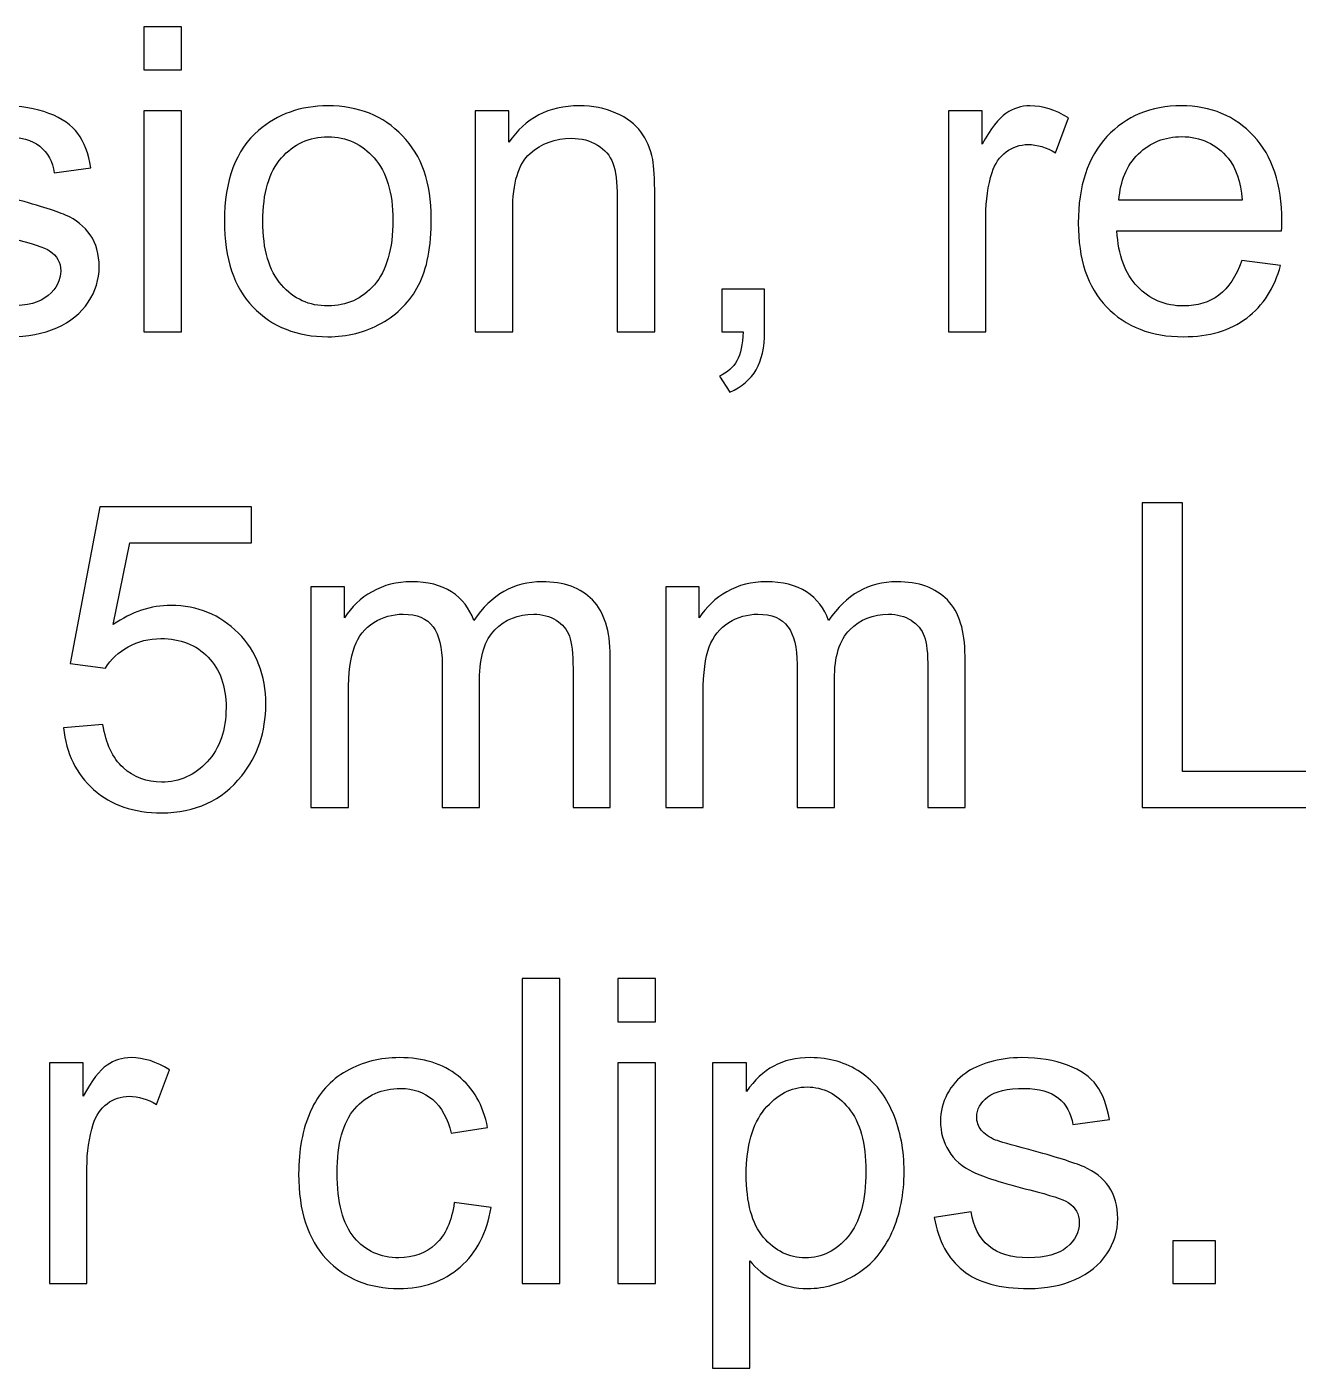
# Model space of a CAD drawing. Header units: centimetres. Extents: x -24.8 to 34.2, y -10 to 25.5.
# Drawn here: x -20.093 to -17.566, y 0.309 to 2.975 of the extents above; entities that cross this region are included whole.
import ezdxf

# ---------------------------------------------------------------- set-up
doc = ezdxf.new("R2010")
doc.units = ezdxf.units.CM
doc.header["$MEASUREMENT"] = 0
doc.layers.add('Layer 1', color=7, linetype='Continuous')

msp = doc.modelspace()

# ---------------------------------------------------------------- linework, layer by layer
at = {"layer": 'Layer 1', "color": 250}
for points, knots in [([(-19.86054, 2.88938), (-19.86054, 2.88938), (-19.86054, 2.97504), (-19.86054, 2.97504), (-19.86054, 2.97504), (-19.86054, 2.97504), (-19.78603, 2.97504), (-19.78603, 2.97504), (-19.78603, 2.97504), (-19.78603, 2.97504), (-19.78603, 2.88938), (-19.78603, 2.88938), (-19.78603, 2.88938), (-19.78603, 2.88938), (-19.86054, 2.88938), (-19.86054, 2.88938)], [0, 0, 0, 0, 0.25, 0.25, 0.25, 0.25, 0.5, 0.5, 0.5, 0.5, 0.75, 0.75, 0.75, 0.75, 1, 1, 1, 1]), ([(-20.31392, 2.50006), (-20.31392, 2.50006), (-20.24041, 2.51163), (-20.24041, 2.51163), (-20.24041, 2.51163), (-20.23631, 2.48214), (-20.22474, 2.45956), (-20.20583, 2.44376), (-20.20583, 2.44376), (-20.18707, 2.4281), (-20.16068, 2.42019), (-20.12667, 2.42019), (-20.12667, 2.42019), (-20.09252, 2.42019), (-20.06712, 2.42725), (-20.05061, 2.44108), (-20.05061, 2.44108), (-20.0341, 2.45505), (-20.02578, 2.47142), (-20.02578, 2.49004), (-20.02578, 2.49004), (-20.02578, 2.50698), (-20.03312, 2.5201), (-20.04779, 2.52984), (-20.04779, 2.52984), (-20.05795, 2.53647), (-20.08335, 2.54479), (-20.12385, 2.55495), (-20.12385, 2.55495), (-20.17832, 2.56878), (-20.21628, 2.58064), (-20.2373, 2.59079), (-20.2373, 2.59079), (-20.25833, 2.60081), (-20.27441, 2.61478), (-20.28528, 2.63256), (-20.28528, 2.63256), (-20.29614, 2.65034), (-20.30165, 2.66996), (-20.30165, 2.69141), (-20.30165, 2.69141), (-20.30165, 2.71102), (-20.29713, 2.72908), (-20.2881, 2.74573), (-20.2881, 2.74573), (-20.27921, 2.76253), (-20.26694, 2.77635), (-20.25155, 2.78736), (-20.25155, 2.78736), (-20.23998, 2.79583), (-20.22418, 2.80317), (-20.20428, 2.80909), (-20.20428, 2.80909), (-20.18424, 2.81502), (-20.1628, 2.81798), (-20.13994, 2.81798), (-20.13994, 2.81798), (-20.10551, 2.81798), (-20.07531, 2.8129), (-20.0492, 2.80302), (-20.0492, 2.80302), (-20.0231, 2.79315), (-20.00391, 2.77974), (-19.99149, 2.76281), (-19.99149, 2.76281), (-19.97907, 2.74573), (-19.9706, 2.72316), (-19.96595, 2.69479), (-19.96595, 2.69479), (-19.96595, 2.69479), (-20.03862, 2.68477), (-20.03862, 2.68477), (-20.03862, 2.68477), (-20.04201, 2.70735), (-20.0516, 2.72499), (-20.06741, 2.73769), (-20.06741, 2.73769), (-20.08321, 2.75039), (-20.10565, 2.75674), (-20.13457, 2.75674), (-20.13457, 2.75674), (-20.16872, 2.75674), (-20.19313, 2.7511), (-20.20767, 2.73981), (-20.20767, 2.73981), (-20.22234, 2.72852), (-20.22968, 2.71525), (-20.22968, 2.70016), (-20.22968, 2.70016), (-20.22968, 2.69042), (-20.22658, 2.68181), (-20.22051, 2.67405), (-20.22051, 2.67405), (-20.21444, 2.66601), (-20.20499, 2.65952), (-20.19201, 2.65415), (-20.19201, 2.65415), (-20.18453, 2.65147), (-20.16265, 2.64512), (-20.12625, 2.63524), (-20.12625, 2.63524), (-20.07361, 2.62113), (-20.03693, 2.6097), (-20.01618, 2.60067), (-20.01618, 2.60067), (-19.9953, 2.59178), (-19.97893, 2.57866), (-19.96708, 2.56159), (-19.96708, 2.56159), (-19.95522, 2.54451), (-19.9493, 2.52334), (-19.9493, 2.49794), (-19.9493, 2.49794), (-19.9493, 2.47311), (-19.95663, 2.44983), (-19.97103, 2.42781), (-19.97103, 2.42781), (-19.98556, 2.40594), (-20.00645, 2.38901), (-20.03368, 2.37701), (-20.03368, 2.37701), (-20.06091, 2.36502), (-20.09182, 2.35909), (-20.12625, 2.35909), (-20.12625, 2.35909), (-20.1834, 2.35909), (-20.22686, 2.37095), (-20.25678, 2.39465), (-20.25678, 2.39465), (-20.28669, 2.41836), (-20.30574, 2.45349), (-20.31392, 2.50006)], [0, 0, 0, 0, 0.030303, 0.030303, 0.030303, 0.030303, 0.0606061, 0.0606061, 0.0606061, 0.0606061, 0.0909091, 0.0909091, 0.0909091, 0.0909091, 0.1212121, 0.1212121, 0.1212121, 0.1212121, 0.1515152, 0.1515152, 0.1515152, 0.1515152, 0.1818182, 0.1818182, 0.1818182, 0.1818182, 0.2121212, 0.2121212, 0.2121212, 0.2121212, 0.2424242, 0.2424242, 0.2424242, 0.2424242, 0.2727273, 0.2727273, 0.2727273, 0.2727273, 0.3030303, 0.3030303, 0.3030303, 0.3030303, 0.3333333, 0.3333333, 0.3333333, 0.3333333, 0.3636364, 0.3636364, 0.3636364, 0.3636364, 0.3939394, 0.3939394, 0.3939394, 0.3939394, 0.4242424, 0.4242424, 0.4242424, 0.4242424, 0.4545455, 0.4545455, 0.4545455, 0.4545455, 0.4848485, 0.4848485, 0.4848485, 0.4848485, 0.5151515, 0.5151515, 0.5151515, 0.5151515, 0.5454545, 0.5454545, 0.5454545, 0.5454545, 0.5757576, 0.5757576, 0.5757576, 0.5757576, 0.6060606, 0.6060606, 0.6060606, 0.6060606, 0.6363636, 0.6363636, 0.6363636, 0.6363636, 0.6666667, 0.6666667, 0.6666667, 0.6666667, 0.6969697, 0.6969697, 0.6969697, 0.6969697, 0.7272727, 0.7272727, 0.7272727, 0.7272727, 0.7575758, 0.7575758, 0.7575758, 0.7575758, 0.7878788, 0.7878788, 0.7878788, 0.7878788, 0.8181818, 0.8181818, 0.8181818, 0.8181818, 0.8484848, 0.8484848, 0.8484848, 0.8484848, 0.8787879, 0.8787879, 0.8787879, 0.8787879, 0.9090909, 0.9090909, 0.9090909, 0.9090909, 0.9393939, 0.9393939, 0.9393939, 0.9393939, 0.969697, 0.969697, 0.969697, 0.969697, 1, 1, 1, 1]), ([(-19.86054, 2.36897), (-19.86054, 2.36897), (-19.86054, 2.80796), (-19.86054, 2.80796), (-19.86054, 2.80796), (-19.86054, 2.80796), (-19.78603, 2.80796), (-19.78603, 2.80796), (-19.78603, 2.80796), (-19.78603, 2.80796), (-19.78603, 2.36897), (-19.78603, 2.36897), (-19.78603, 2.36897), (-19.78603, 2.36897), (-19.86054, 2.36897), (-19.86054, 2.36897)], [0, 0, 0, 0, 0.25, 0.25, 0.25, 0.25, 0.5, 0.5, 0.5, 0.5, 0.75, 0.75, 0.75, 0.75, 1, 1, 1, 1]), ([(-19.70052, 2.58854), (-19.70052, 2.66982), (-19.67794, 2.73007), (-19.63265, 2.76916), (-19.63265, 2.76916), (-19.59497, 2.80161), (-19.54897, 2.81798), (-19.49464, 2.81798), (-19.49464, 2.81798), (-19.43424, 2.81798), (-19.38486, 2.79823), (-19.34662, 2.75857), (-19.34662, 2.75857), (-19.30823, 2.71906), (-19.28918, 2.66445), (-19.28918, 2.59475), (-19.28918, 2.59475), (-19.28918, 2.53816), (-19.29765, 2.49371), (-19.31458, 2.4614), (-19.31458, 2.4614), (-19.33152, 2.42894), (-19.35621, 2.40382), (-19.38852, 2.3859), (-19.38852, 2.3859), (-19.42098, 2.36798), (-19.45626, 2.35909), (-19.49464, 2.35909), (-19.49464, 2.35909), (-19.55602, 2.35909), (-19.60569, 2.37871), (-19.64365, 2.41822), (-19.64365, 2.41822), (-19.68161, 2.45759), (-19.70052, 2.51431), (-19.70052, 2.58854)], [0, 0, 0, 0, 0.1111111, 0.1111111, 0.1111111, 0.1111111, 0.2222222, 0.2222222, 0.2222222, 0.2222222, 0.3333333, 0.3333333, 0.3333333, 0.3333333, 0.4444444, 0.4444444, 0.4444444, 0.4444444, 0.5555556, 0.5555556, 0.5555556, 0.5555556, 0.6666667, 0.6666667, 0.6666667, 0.6666667, 0.7777778, 0.7777778, 0.7777778, 0.7777778, 0.8888889, 0.8888889, 0.8888889, 0.8888889, 1, 1, 1, 1]), ([(-19.20184, 2.36897), (-19.20184, 2.36897), (-19.20184, 2.80796), (-19.20184, 2.80796), (-19.20184, 2.80796), (-19.20184, 2.80796), (-19.13495, 2.80796), (-19.13495, 2.80796), (-19.13495, 2.80796), (-19.13495, 2.80796), (-19.13495, 2.74559), (-19.13495, 2.74559), (-19.13495, 2.74559), (-19.10264, 2.79385), (-19.05607, 2.81798), (-18.99526, 2.81798), (-18.99526, 2.81798), (-18.96873, 2.81798), (-18.94446, 2.81318), (-18.9223, 2.80373), (-18.9223, 2.80373), (-18.90001, 2.79413), (-18.8835, 2.78172), (-18.87249, 2.76619), (-18.87249, 2.76619), (-18.86134, 2.75081), (-18.85372, 2.73247), (-18.84921, 2.7113), (-18.84921, 2.7113), (-18.84653, 2.69747), (-18.84511, 2.67334), (-18.84511, 2.63891), (-18.84511, 2.63891), (-18.84511, 2.63891), (-18.84511, 2.36897), (-18.84511, 2.36897), (-18.84511, 2.36897), (-18.84511, 2.36897), (-18.91962, 2.36897), (-18.91962, 2.36897), (-18.91962, 2.36897), (-18.91962, 2.36897), (-18.91962, 2.63609), (-18.91962, 2.63609), (-18.91962, 2.63609), (-18.91962, 2.66629), (-18.92244, 2.68901), (-18.92823, 2.70411), (-18.92823, 2.70411), (-18.93401, 2.71906), (-18.94431, 2.73106), (-18.95899, 2.73995), (-18.95899, 2.73995), (-18.97381, 2.74898), (-18.99102, 2.75349), (-19.01092, 2.75349), (-19.01092, 2.75349), (-19.04267, 2.75349), (-19.0699, 2.74333), (-19.09304, 2.7233), (-19.09304, 2.7233), (-19.11605, 2.70312), (-19.12748, 2.66502), (-19.12748, 2.60872), (-19.12748, 2.60872), (-19.12748, 2.60872), (-19.12748, 2.36897), (-19.12748, 2.36897), (-19.12748, 2.36897), (-19.12748, 2.36897), (-19.20184, 2.36897), (-19.20184, 2.36897)], [0, 0, 0, 0, 0.0555556, 0.0555556, 0.0555556, 0.0555556, 0.1111111, 0.1111111, 0.1111111, 0.1111111, 0.1666667, 0.1666667, 0.1666667, 0.1666667, 0.2222222, 0.2222222, 0.2222222, 0.2222222, 0.2777778, 0.2777778, 0.2777778, 0.2777778, 0.3333333, 0.3333333, 0.3333333, 0.3333333, 0.3888889, 0.3888889, 0.3888889, 0.3888889, 0.4444444, 0.4444444, 0.4444444, 0.4444444, 0.5, 0.5, 0.5, 0.5, 0.5555556, 0.5555556, 0.5555556, 0.5555556, 0.6111111, 0.6111111, 0.6111111, 0.6111111, 0.6666667, 0.6666667, 0.6666667, 0.6666667, 0.7222222, 0.7222222, 0.7222222, 0.7222222, 0.7777778, 0.7777778, 0.7777778, 0.7777778, 0.8333333, 0.8333333, 0.8333333, 0.8333333, 0.8888889, 0.8888889, 0.8888889, 0.8888889, 0.9444444, 0.9444444, 0.9444444, 0.9444444, 1, 1, 1, 1]), ([(-18.26135, 2.36897), (-18.26135, 2.36897), (-18.26135, 2.80796), (-18.26135, 2.80796), (-18.26135, 2.80796), (-18.26135, 2.80796), (-18.19446, 2.80796), (-18.19446, 2.80796), (-18.19446, 2.80796), (-18.19446, 2.80796), (-18.19446, 2.7415), (-18.19446, 2.7415), (-18.19446, 2.7415), (-18.17739, 2.77254), (-18.16158, 2.79315), (-18.14705, 2.80302), (-18.14705, 2.80302), (-18.13265, 2.8129), (-18.11671, 2.81798), (-18.09935, 2.81798), (-18.09935, 2.81798), (-18.07424, 2.81798), (-18.04884, 2.80994), (-18.02287, 2.79399), (-18.02287, 2.79399), (-18.02287, 2.79399), (-18.04855, 2.72485), (-18.04855, 2.72485), (-18.04855, 2.72485), (-18.06662, 2.73571), (-18.08482, 2.74108), (-18.10302, 2.74108), (-18.10302, 2.74108), (-18.11939, 2.74108), (-18.13392, 2.73614), (-18.14691, 2.7264), (-18.14691, 2.7264), (-18.15989, 2.71652), (-18.16906, 2.70298), (-18.17456, 2.68562), (-18.17456, 2.68562), (-18.18289, 2.65923), (-18.18698, 2.63031), (-18.18698, 2.59884), (-18.18698, 2.59884), (-18.18698, 2.59884), (-18.18698, 2.36897), (-18.18698, 2.36897), (-18.18698, 2.36897), (-18.18698, 2.36897), (-18.26135, 2.36897), (-18.26135, 2.36897)], [0, 0, 0, 0, 0.0769231, 0.0769231, 0.0769231, 0.0769231, 0.1538462, 0.1538462, 0.1538462, 0.1538462, 0.2307692, 0.2307692, 0.2307692, 0.2307692, 0.3076923, 0.3076923, 0.3076923, 0.3076923, 0.3846154, 0.3846154, 0.3846154, 0.3846154, 0.4615385, 0.4615385, 0.4615385, 0.4615385, 0.5384615, 0.5384615, 0.5384615, 0.5384615, 0.6153846, 0.6153846, 0.6153846, 0.6153846, 0.6923077, 0.6923077, 0.6923077, 0.6923077, 0.7692308, 0.7692308, 0.7692308, 0.7692308, 0.8461538, 0.8461538, 0.8461538, 0.8461538, 0.9230769, 0.9230769, 0.9230769, 0.9230769, 1, 1, 1, 1]), ([(-17.67814, 2.51036), (-17.67814, 2.51036), (-17.60123, 2.50091), (-17.60123, 2.50091), (-17.60123, 2.50091), (-17.61337, 2.45589), (-17.6358, 2.42104), (-17.66854, 2.3962), (-17.66854, 2.3962), (-17.70142, 2.37151), (-17.74333, 2.35909), (-17.79427, 2.35909), (-17.79427, 2.35909), (-17.85848, 2.35909), (-17.90942, 2.37885), (-17.94695, 2.41836), (-17.94695, 2.41836), (-17.98463, 2.45787), (-18.0034, 2.51333), (-18.0034, 2.58473), (-18.0034, 2.58473), (-18.0034, 2.65867), (-17.98435, 2.71596), (-17.94639, 2.75674), (-17.94639, 2.75674), (-17.90829, 2.79752), (-17.85904, 2.81798), (-17.79836, 2.81798), (-17.79836, 2.81798), (-17.73966, 2.81798), (-17.69168, 2.79794), (-17.65457, 2.75801), (-17.65457, 2.75801), (-17.61732, 2.71808), (-17.59869, 2.66177), (-17.59869, 2.58938), (-17.59869, 2.58938), (-17.59869, 2.58487), (-17.59883, 2.57824), (-17.59912, 2.56949), (-17.59912, 2.56949), (-17.59912, 2.56949), (-17.92649, 2.56949), (-17.92649, 2.56949), (-17.92649, 2.56949), (-17.92381, 2.52123), (-17.91012, 2.48426), (-17.88557, 2.45872), (-17.88557, 2.45872), (-17.86102, 2.43303), (-17.83054, 2.42019), (-17.79385, 2.42019), (-17.79385, 2.42019), (-17.76661, 2.42019), (-17.74333, 2.42739), (-17.724, 2.44178), (-17.724, 2.44178), (-17.70467, 2.45603), (-17.68943, 2.47889), (-17.67814, 2.51036)], [0, 0, 0, 0, 0.0666667, 0.0666667, 0.0666667, 0.0666667, 0.1333333, 0.1333333, 0.1333333, 0.1333333, 0.2, 0.2, 0.2, 0.2, 0.2666667, 0.2666667, 0.2666667, 0.2666667, 0.3333333, 0.3333333, 0.3333333, 0.3333333, 0.4, 0.4, 0.4, 0.4, 0.4666667, 0.4666667, 0.4666667, 0.4666667, 0.5333333, 0.5333333, 0.5333333, 0.5333333, 0.6, 0.6, 0.6, 0.6, 0.6666667, 0.6666667, 0.6666667, 0.6666667, 0.7333333, 0.7333333, 0.7333333, 0.7333333, 0.8, 0.8, 0.8, 0.8, 0.8666667, 0.8666667, 0.8666667, 0.8666667, 0.9333333, 0.9333333, 0.9333333, 0.9333333, 1, 1, 1, 1]), ([(-19.62404, 2.58854), (-19.62404, 2.53223), (-19.61176, 2.49018), (-19.58721, 2.46224), (-19.58721, 2.46224), (-19.56265, 2.43416), (-19.53175, 2.42019), (-19.49464, 2.42019), (-19.49464, 2.42019), (-19.45767, 2.42019), (-19.42691, 2.4343), (-19.40235, 2.46238), (-19.40235, 2.46238), (-19.37794, 2.49047), (-19.36567, 2.53336), (-19.36567, 2.59094), (-19.36567, 2.59094), (-19.36567, 2.64526), (-19.37794, 2.68647), (-19.40264, 2.71441), (-19.40264, 2.71441), (-19.42733, 2.74235), (-19.45795, 2.75632), (-19.49464, 2.75632), (-19.49464, 2.75632), (-19.53175, 2.75632), (-19.56265, 2.74235), (-19.58721, 2.71455), (-19.58721, 2.71455), (-19.61176, 2.68675), (-19.62404, 2.6447), (-19.62404, 2.58854)], [0, 0, 0, 0, 0.125, 0.125, 0.125, 0.125, 0.25, 0.25, 0.25, 0.25, 0.375, 0.375, 0.375, 0.375, 0.5, 0.5, 0.5, 0.5, 0.625, 0.625, 0.625, 0.625, 0.75, 0.75, 0.75, 0.75, 0.875, 0.875, 0.875, 0.875, 1, 1, 1, 1]), ([(-17.9224, 2.63073), (-17.9224, 2.63073), (-17.67729, 2.63073), (-17.67729, 2.63073), (-17.67729, 2.63073), (-17.68054, 2.66756), (-17.68999, 2.69536), (-17.70537, 2.7137), (-17.70537, 2.7137), (-17.72908, 2.74235), (-17.75984, 2.75674), (-17.79752, 2.75674), (-17.79752, 2.75674), (-17.83166, 2.75674), (-17.86045, 2.74531), (-17.88373, 2.72245), (-17.88373, 2.72245), (-17.90702, 2.69959), (-17.91986, 2.66897), (-17.9224, 2.63073)], [0, 0, 0, 0, 0.2, 0.2, 0.2, 0.2, 0.4, 0.4, 0.4, 0.4, 0.6, 0.6, 0.6, 0.6, 0.8, 0.8, 0.8, 0.8, 1, 1, 1, 1]), ([(-18.71163, 2.36897), (-18.71163, 2.36897), (-18.71163, 2.45378), (-18.71163, 2.45378), (-18.71163, 2.45378), (-18.71163, 2.45378), (-18.62682, 2.45378), (-18.62682, 2.45378), (-18.62682, 2.45378), (-18.62682, 2.45378), (-18.62682, 2.36897), (-18.62682, 2.36897), (-18.62682, 2.36897), (-18.62682, 2.33778), (-18.63232, 2.31267), (-18.64333, 2.29348), (-18.64333, 2.29348), (-18.65448, 2.27443), (-18.67198, 2.25961), (-18.69582, 2.24903), (-18.69582, 2.24903), (-18.69582, 2.24903), (-18.71657, 2.28092), (-18.71657, 2.28092), (-18.71657, 2.28092), (-18.7009, 2.28783), (-18.68933, 2.29799), (-18.68185, 2.31126), (-18.68185, 2.31126), (-18.67438, 2.32466), (-18.67028, 2.34385), (-18.66944, 2.36897), (-18.66944, 2.36897), (-18.66944, 2.36897), (-18.71163, 2.36897), (-18.71163, 2.36897)], [0, 0, 0, 0, 0.1111111, 0.1111111, 0.1111111, 0.1111111, 0.2222222, 0.2222222, 0.2222222, 0.2222222, 0.3333333, 0.3333333, 0.3333333, 0.3333333, 0.4444444, 0.4444444, 0.4444444, 0.4444444, 0.5555556, 0.5555556, 0.5555556, 0.5555556, 0.6666667, 0.6666667, 0.6666667, 0.6666667, 0.7777778, 0.7777778, 0.7777778, 0.7777778, 0.8888889, 0.8888889, 0.8888889, 0.8888889, 1, 1, 1, 1]), ([(-17.87655, 1.42311), (-17.87655, 1.42311), (-17.87655, 2.02918), (-17.87655, 2.02918), (-17.87655, 2.02918), (-17.87655, 2.02918), (-17.79626, 2.02918), (-17.79626, 2.02918), (-17.79626, 2.02918), (-17.79626, 2.02918), (-17.79626, 1.49465), (-17.79626, 1.49465), (-17.79626, 1.49465), (-17.79626, 1.49465), (-17.49781, 1.49465), (-17.49781, 1.49465), (-17.49781, 1.49465), (-17.49781, 1.49465), (-17.49781, 1.42311), (-17.49781, 1.42311), (-17.49781, 1.42311), (-17.49781, 1.42311), (-17.87655, 1.42311), (-17.87655, 1.42311)], [0, 0, 0, 0, 0.1666667, 0.1666667, 0.1666667, 0.1666667, 0.3333333, 0.3333333, 0.3333333, 0.3333333, 0.5, 0.5, 0.5, 0.5, 0.6666667, 0.6666667, 0.6666667, 0.6666667, 0.8333333, 0.8333333, 0.8333333, 0.8333333, 1, 1, 1, 1]), ([(-20.02001, 1.58186), (-20.02001, 1.58186), (-19.94184, 1.58849), (-19.94184, 1.58849), (-19.94184, 1.58849), (-19.93605, 1.55039), (-19.92265, 1.52189), (-19.90162, 1.5027), (-19.90162, 1.5027), (-19.88046, 1.48351), (-19.85506, 1.47391), (-19.82528, 1.47391), (-19.82528, 1.47391), (-19.78944, 1.47391), (-19.7591, 1.48746), (-19.73441, 1.51441), (-19.73441, 1.51441), (-19.70957, 1.5415), (-19.69715, 1.57734), (-19.69715, 1.62193), (-19.69715, 1.62193), (-19.69715, 1.66441), (-19.70901, 1.69785), (-19.73285, 1.7224), (-19.73285, 1.7224), (-19.7567, 1.74696), (-19.78789, 1.75923), (-19.82655, 1.75923), (-19.82655, 1.75923), (-19.85054, 1.75923), (-19.87213, 1.75373), (-19.89146, 1.74287), (-19.89146, 1.74287), (-19.91079, 1.732), (-19.92589, 1.71789), (-19.9369, 1.70053), (-19.9369, 1.70053), (-19.9369, 1.70053), (-20.00675, 1.70956), (-20.00675, 1.70956), (-20.00675, 1.70956), (-20.00675, 1.70956), (-19.94805, 2.02085), (-19.94805, 2.02085), (-19.94805, 2.02085), (-19.94805, 2.02085), (-19.64664, 2.02085), (-19.64664, 2.02085), (-19.64664, 2.02085), (-19.64664, 2.02085), (-19.64664, 1.94973), (-19.64664, 1.94973), (-19.64664, 1.94973), (-19.64664, 1.94973), (-19.8885, 1.94973), (-19.8885, 1.94973), (-19.8885, 1.94973), (-19.8885, 1.94973), (-19.92124, 1.78689), (-19.92124, 1.78689), (-19.92124, 1.78689), (-19.88483, 1.81229), (-19.84659, 1.82499), (-19.80666, 1.82499), (-19.80666, 1.82499), (-19.75374, 1.82499), (-19.70915, 1.80665), (-19.67274, 1.76996), (-19.67274, 1.76996), (-19.63634, 1.73327), (-19.61813, 1.68614), (-19.61813, 1.62857), (-19.61813, 1.62857), (-19.61813, 1.57367), (-19.63422, 1.52626), (-19.66611, 1.48633), (-19.66611, 1.48633), (-19.70506, 1.43736), (-19.75811, 1.41281), (-19.82528, 1.41281), (-19.82528, 1.41281), (-19.88046, 1.41281), (-19.92547, 1.42819), (-19.96032, 1.45909), (-19.96032, 1.45909), (-19.99518, 1.49), (-20.01507, 1.53092), (-20.02001, 1.58186)], [0, 0, 0, 0, 0.0454545, 0.0454545, 0.0454545, 0.0454545, 0.0909091, 0.0909091, 0.0909091, 0.0909091, 0.1363636, 0.1363636, 0.1363636, 0.1363636, 0.1818182, 0.1818182, 0.1818182, 0.1818182, 0.2272727, 0.2272727, 0.2272727, 0.2272727, 0.2727273, 0.2727273, 0.2727273, 0.2727273, 0.3181818, 0.3181818, 0.3181818, 0.3181818, 0.3636364, 0.3636364, 0.3636364, 0.3636364, 0.4090909, 0.4090909, 0.4090909, 0.4090909, 0.4545455, 0.4545455, 0.4545455, 0.4545455, 0.5, 0.5, 0.5, 0.5, 0.5454545, 0.5454545, 0.5454545, 0.5454545, 0.5909091, 0.5909091, 0.5909091, 0.5909091, 0.6363636, 0.6363636, 0.6363636, 0.6363636, 0.6818182, 0.6818182, 0.6818182, 0.6818182, 0.7272727, 0.7272727, 0.7272727, 0.7272727, 0.7727273, 0.7727273, 0.7727273, 0.7727273, 0.8181818, 0.8181818, 0.8181818, 0.8181818, 0.8636364, 0.8636364, 0.8636364, 0.8636364, 0.9090909, 0.9090909, 0.9090909, 0.9090909, 0.9545455, 0.9545455, 0.9545455, 0.9545455, 1, 1, 1, 1]), ([(-19.52839, 1.42311), (-19.52839, 1.42311), (-19.52839, 1.8621), (-19.52839, 1.8621), (-19.52839, 1.8621), (-19.52839, 1.8621), (-19.46193, 1.8621), (-19.46193, 1.8621), (-19.46193, 1.8621), (-19.46193, 1.8621), (-19.46193, 1.80058), (-19.46193, 1.80058), (-19.46193, 1.80058), (-19.4481, 1.82203), (-19.42975, 1.83938), (-19.40689, 1.85237), (-19.40689, 1.85237), (-19.38403, 1.86549), (-19.35793, 1.87212), (-19.32872, 1.87212), (-19.32872, 1.87212), (-19.29626, 1.87212), (-19.26959, 1.86535), (-19.24885, 1.8518), (-19.24885, 1.8518), (-19.22797, 1.83826), (-19.21329, 1.81949), (-19.20483, 1.79522), (-19.20483, 1.79522), (-19.16997, 1.84644), (-19.12482, 1.87212), (-19.06922, 1.87212), (-19.06922, 1.87212), (-19.02562, 1.87212), (-18.99217, 1.85999), (-18.96875, 1.83586), (-18.96875, 1.83586), (-18.94532, 1.81173), (-18.93361, 1.77462), (-18.93361, 1.72452), (-18.93361, 1.72452), (-18.93361, 1.72452), (-18.93361, 1.42311), (-18.93361, 1.42311), (-18.93361, 1.42311), (-18.93361, 1.42311), (-19.00755, 1.42311), (-19.00755, 1.42311), (-19.00755, 1.42311), (-19.00755, 1.42311), (-19.00755, 1.69969), (-19.00755, 1.69969), (-19.00755, 1.69969), (-19.00755, 1.72946), (-19.00995, 1.75091), (-19.01475, 1.76403), (-19.01475, 1.76403), (-19.01969, 1.77701), (-19.02844, 1.7876), (-19.041, 1.79564), (-19.041, 1.79564), (-19.0537, 1.80354), (-19.06865, 1.80763), (-19.08573, 1.80763), (-19.08573, 1.80763), (-19.11663, 1.80763), (-19.14217, 1.79733), (-19.16263, 1.77673), (-19.16263, 1.77673), (-19.18295, 1.75627), (-19.19325, 1.72339), (-19.19325, 1.67824), (-19.19325, 1.67824), (-19.19325, 1.67824), (-19.19325, 1.42311), (-19.19325, 1.42311), (-19.19325, 1.42311), (-19.19325, 1.42311), (-19.26762, 1.42311), (-19.26762, 1.42311), (-19.26762, 1.42311), (-19.26762, 1.42311), (-19.26762, 1.70829), (-19.26762, 1.70829), (-19.26762, 1.70829), (-19.26762, 1.74145), (-19.27369, 1.76629), (-19.28582, 1.7828), (-19.28582, 1.7828), (-19.29796, 1.79931), (-19.31771, 1.80763), (-19.34537, 1.80763), (-19.34537, 1.80763), (-19.36626, 1.80763), (-19.38559, 1.80213), (-19.40337, 1.79098), (-19.40337, 1.79098), (-19.42115, 1.77998), (-19.43413, 1.76389), (-19.44203, 1.74272), (-19.44203, 1.74272), (-19.45007, 1.72142), (-19.45403, 1.6908), (-19.45403, 1.65086), (-19.45403, 1.65086), (-19.45403, 1.65086), (-19.45403, 1.42311), (-19.45403, 1.42311), (-19.45403, 1.42311), (-19.45403, 1.42311), (-19.52839, 1.42311), (-19.52839, 1.42311)], [0, 0, 0, 0, 0.0357143, 0.0357143, 0.0357143, 0.0357143, 0.0714286, 0.0714286, 0.0714286, 0.0714286, 0.1071429, 0.1071429, 0.1071429, 0.1071429, 0.1428571, 0.1428571, 0.1428571, 0.1428571, 0.1785714, 0.1785714, 0.1785714, 0.1785714, 0.2142857, 0.2142857, 0.2142857, 0.2142857, 0.25, 0.25, 0.25, 0.25, 0.2857143, 0.2857143, 0.2857143, 0.2857143, 0.3214286, 0.3214286, 0.3214286, 0.3214286, 0.3571429, 0.3571429, 0.3571429, 0.3571429, 0.3928571, 0.3928571, 0.3928571, 0.3928571, 0.4285714, 0.4285714, 0.4285714, 0.4285714, 0.4642857, 0.4642857, 0.4642857, 0.4642857, 0.5, 0.5, 0.5, 0.5, 0.5357143, 0.5357143, 0.5357143, 0.5357143, 0.5714286, 0.5714286, 0.5714286, 0.5714286, 0.6071429, 0.6071429, 0.6071429, 0.6071429, 0.6428571, 0.6428571, 0.6428571, 0.6428571, 0.6785714, 0.6785714, 0.6785714, 0.6785714, 0.7142857, 0.7142857, 0.7142857, 0.7142857, 0.75, 0.75, 0.75, 0.75, 0.7857143, 0.7857143, 0.7857143, 0.7857143, 0.8214286, 0.8214286, 0.8214286, 0.8214286, 0.8571429, 0.8571429, 0.8571429, 0.8571429, 0.8928571, 0.8928571, 0.8928571, 0.8928571, 0.9285714, 0.9285714, 0.9285714, 0.9285714, 0.9642857, 0.9642857, 0.9642857, 0.9642857, 1, 1, 1, 1]), ([(-18.82312, 1.42311), (-18.82312, 1.42311), (-18.82312, 1.8621), (-18.82312, 1.8621), (-18.82312, 1.8621), (-18.82312, 1.8621), (-18.75666, 1.8621), (-18.75666, 1.8621), (-18.75666, 1.8621), (-18.75666, 1.8621), (-18.75666, 1.80058), (-18.75666, 1.80058), (-18.75666, 1.80058), (-18.74283, 1.82203), (-18.72448, 1.83938), (-18.70162, 1.85237), (-18.70162, 1.85237), (-18.67876, 1.86549), (-18.65266, 1.87212), (-18.62345, 1.87212), (-18.62345, 1.87212), (-18.59099, 1.87212), (-18.56432, 1.86535), (-18.54358, 1.8518), (-18.54358, 1.8518), (-18.5227, 1.83826), (-18.50802, 1.81949), (-18.49956, 1.79522), (-18.49956, 1.79522), (-18.4647, 1.84644), (-18.41955, 1.87212), (-18.36395, 1.87212), (-18.36395, 1.87212), (-18.32035, 1.87212), (-18.2869, 1.85999), (-18.26348, 1.83586), (-18.26348, 1.83586), (-18.24005, 1.81173), (-18.22834, 1.77462), (-18.22834, 1.72452), (-18.22834, 1.72452), (-18.22834, 1.72452), (-18.22834, 1.42311), (-18.22834, 1.42311), (-18.22834, 1.42311), (-18.22834, 1.42311), (-18.30228, 1.42311), (-18.30228, 1.42311), (-18.30228, 1.42311), (-18.30228, 1.42311), (-18.30228, 1.69969), (-18.30228, 1.69969), (-18.30228, 1.69969), (-18.30228, 1.72946), (-18.30468, 1.75091), (-18.30948, 1.76403), (-18.30948, 1.76403), (-18.31442, 1.77701), (-18.32317, 1.7876), (-18.33573, 1.79564), (-18.33573, 1.79564), (-18.34843, 1.80354), (-18.36338, 1.80763), (-18.38046, 1.80763), (-18.38046, 1.80763), (-18.41136, 1.80763), (-18.4369, 1.79733), (-18.45736, 1.77673), (-18.45736, 1.77673), (-18.47768, 1.75627), (-18.48798, 1.72339), (-18.48798, 1.67824), (-18.48798, 1.67824), (-18.48798, 1.67824), (-18.48798, 1.42311), (-18.48798, 1.42311), (-18.48798, 1.42311), (-18.48798, 1.42311), (-18.56235, 1.42311), (-18.56235, 1.42311), (-18.56235, 1.42311), (-18.56235, 1.42311), (-18.56235, 1.70829), (-18.56235, 1.70829), (-18.56235, 1.70829), (-18.56235, 1.74145), (-18.56842, 1.76629), (-18.58055, 1.7828), (-18.58055, 1.7828), (-18.59269, 1.79931), (-18.61244, 1.80763), (-18.6401, 1.80763), (-18.6401, 1.80763), (-18.66099, 1.80763), (-18.68032, 1.80213), (-18.6981, 1.79098), (-18.6981, 1.79098), (-18.71588, 1.77998), (-18.72886, 1.76389), (-18.73676, 1.74272), (-18.73676, 1.74272), (-18.7448, 1.72142), (-18.74876, 1.6908), (-18.74876, 1.65086), (-18.74876, 1.65086), (-18.74876, 1.65086), (-18.74876, 1.42311), (-18.74876, 1.42311), (-18.74876, 1.42311), (-18.74876, 1.42311), (-18.82312, 1.42311), (-18.82312, 1.42311)], [0, 0, 0, 0, 0.0357143, 0.0357143, 0.0357143, 0.0357143, 0.0714286, 0.0714286, 0.0714286, 0.0714286, 0.1071429, 0.1071429, 0.1071429, 0.1071429, 0.1428571, 0.1428571, 0.1428571, 0.1428571, 0.1785714, 0.1785714, 0.1785714, 0.1785714, 0.2142857, 0.2142857, 0.2142857, 0.2142857, 0.25, 0.25, 0.25, 0.25, 0.2857143, 0.2857143, 0.2857143, 0.2857143, 0.3214286, 0.3214286, 0.3214286, 0.3214286, 0.3571429, 0.3571429, 0.3571429, 0.3571429, 0.3928571, 0.3928571, 0.3928571, 0.3928571, 0.4285714, 0.4285714, 0.4285714, 0.4285714, 0.4642857, 0.4642857, 0.4642857, 0.4642857, 0.5, 0.5, 0.5, 0.5, 0.5357143, 0.5357143, 0.5357143, 0.5357143, 0.5714286, 0.5714286, 0.5714286, 0.5714286, 0.6071429, 0.6071429, 0.6071429, 0.6071429, 0.6428571, 0.6428571, 0.6428571, 0.6428571, 0.6785714, 0.6785714, 0.6785714, 0.6785714, 0.7142857, 0.7142857, 0.7142857, 0.7142857, 0.75, 0.75, 0.75, 0.75, 0.7857143, 0.7857143, 0.7857143, 0.7857143, 0.8214286, 0.8214286, 0.8214286, 0.8214286, 0.8571429, 0.8571429, 0.8571429, 0.8571429, 0.8928571, 0.8928571, 0.8928571, 0.8928571, 0.9285714, 0.9285714, 0.9285714, 0.9285714, 0.9642857, 0.9642857, 0.9642857, 0.9642857, 1, 1, 1, 1]), ([(-19.10843, 0.47725), (-19.10843, 0.47725), (-19.10843, 1.08332), (-19.10843, 1.08332), (-19.10843, 1.08332), (-19.10843, 1.08332), (-19.03407, 1.08332), (-19.03407, 1.08332), (-19.03407, 1.08332), (-19.03407, 1.08332), (-19.03407, 0.47725), (-19.03407, 0.47725), (-19.03407, 0.47725), (-19.03407, 0.47725), (-19.10843, 0.47725), (-19.10843, 0.47725)], [0, 0, 0, 0, 0.25, 0.25, 0.25, 0.25, 0.5, 0.5, 0.5, 0.5, 0.75, 0.75, 0.75, 0.75, 1, 1, 1, 1]), ([(-18.91836, 0.99766), (-18.91836, 0.99766), (-18.91836, 1.08332), (-18.91836, 1.08332), (-18.91836, 1.08332), (-18.91836, 1.08332), (-18.84385, 1.08332), (-18.84385, 1.08332), (-18.84385, 1.08332), (-18.84385, 1.08332), (-18.84385, 0.99766), (-18.84385, 0.99766), (-18.84385, 0.99766), (-18.84385, 0.99766), (-18.91836, 0.99766), (-18.91836, 0.99766)], [0, 0, 0, 0, 0.25, 0.25, 0.25, 0.25, 0.5, 0.5, 0.5, 0.5, 0.75, 0.75, 0.75, 0.75, 1, 1, 1, 1]), ([(-20.04809, 0.47725), (-20.04809, 0.47725), (-20.04809, 0.91624), (-20.04809, 0.91624), (-20.04809, 0.91624), (-20.04809, 0.91624), (-19.9812, 0.91624), (-19.9812, 0.91624), (-19.9812, 0.91624), (-19.9812, 0.91624), (-19.9812, 0.84978), (-19.9812, 0.84978), (-19.9812, 0.84978), (-19.96413, 0.88082), (-19.94832, 0.90143), (-19.93379, 0.9113), (-19.93379, 0.9113), (-19.91939, 0.92118), (-19.90345, 0.92626), (-19.88609, 0.92626), (-19.88609, 0.92626), (-19.86098, 0.92626), (-19.83558, 0.91822), (-19.80961, 0.90227), (-19.80961, 0.90227), (-19.80961, 0.90227), (-19.83529, 0.83313), (-19.83529, 0.83313), (-19.83529, 0.83313), (-19.85336, 0.84399), (-19.87156, 0.84936), (-19.88976, 0.84936), (-19.88976, 0.84936), (-19.90613, 0.84936), (-19.92066, 0.84442), (-19.93365, 0.83468), (-19.93365, 0.83468), (-19.94663, 0.8248), (-19.9558, 0.81126), (-19.9613, 0.7939), (-19.9613, 0.7939), (-19.96963, 0.76751), (-19.97372, 0.73859), (-19.97372, 0.70712), (-19.97372, 0.70712), (-19.97372, 0.70712), (-19.97372, 0.47725), (-19.97372, 0.47725), (-19.97372, 0.47725), (-19.97372, 0.47725), (-20.04809, 0.47725), (-20.04809, 0.47725)], [0, 0, 0, 0, 0.0769231, 0.0769231, 0.0769231, 0.0769231, 0.1538462, 0.1538462, 0.1538462, 0.1538462, 0.2307692, 0.2307692, 0.2307692, 0.2307692, 0.3076923, 0.3076923, 0.3076923, 0.3076923, 0.3846154, 0.3846154, 0.3846154, 0.3846154, 0.4615385, 0.4615385, 0.4615385, 0.4615385, 0.5384615, 0.5384615, 0.5384615, 0.5384615, 0.6153846, 0.6153846, 0.6153846, 0.6153846, 0.6923077, 0.6923077, 0.6923077, 0.6923077, 0.7692308, 0.7692308, 0.7692308, 0.7692308, 0.8461538, 0.8461538, 0.8461538, 0.8461538, 0.9230769, 0.9230769, 0.9230769, 0.9230769, 1, 1, 1, 1]), ([(-19.24362, 0.63812), (-19.24362, 0.63812), (-19.17052, 0.62852), (-19.17052, 0.62852), (-19.17052, 0.62852), (-19.17842, 0.57814), (-19.19889, 0.53863), (-19.2319, 0.51013), (-19.2319, 0.51013), (-19.26478, 0.48162), (-19.30528, 0.46737), (-19.35326, 0.46737), (-19.35326, 0.46737), (-19.41323, 0.46737), (-19.46163, 0.48699), (-19.49804, 0.52622), (-19.49804, 0.52622), (-19.53459, 0.56544), (-19.55293, 0.62175), (-19.55293, 0.69512), (-19.55293, 0.69512), (-19.55293, 0.74254), (-19.54503, 0.78402), (-19.52936, 0.81958), (-19.52936, 0.81958), (-19.51356, 0.85514), (-19.48971, 0.88181), (-19.45754, 0.89959), (-19.45754, 0.89959), (-19.42551, 0.91737), (-19.39051, 0.92626), (-19.35284, 0.92626), (-19.35284, 0.92626), (-19.30514, 0.92626), (-19.26605, 0.91413), (-19.23586, 0.89), (-19.23586, 0.89), (-19.20552, 0.86587), (-19.18604, 0.83172), (-19.17744, 0.78727), (-19.17744, 0.78727), (-19.17744, 0.78727), (-19.24983, 0.77612), (-19.24983, 0.77612), (-19.24983, 0.77612), (-19.25674, 0.80561), (-19.26888, 0.82777), (-19.28637, 0.84272), (-19.28637, 0.84272), (-19.30387, 0.85754), (-19.32504, 0.86502), (-19.34987, 0.86502), (-19.34987, 0.86502), (-19.38741, 0.86502), (-19.41789, 0.85161), (-19.44131, 0.82466), (-19.44131, 0.82466), (-19.46474, 0.79785), (-19.47645, 0.75538), (-19.47645, 0.69724), (-19.47645, 0.69724), (-19.47645, 0.63826), (-19.46516, 0.59536), (-19.44244, 0.56855), (-19.44244, 0.56855), (-19.41986, 0.54188), (-19.39037, 0.52847), (-19.35397, 0.52847), (-19.35397, 0.52847), (-19.32476, 0.52847), (-19.30048, 0.5375), (-19.28087, 0.55542), (-19.28087, 0.55542), (-19.26126, 0.57335), (-19.24884, 0.60086), (-19.24362, 0.63812)], [0, 0, 0, 0, 0.0526316, 0.0526316, 0.0526316, 0.0526316, 0.1052632, 0.1052632, 0.1052632, 0.1052632, 0.1578947, 0.1578947, 0.1578947, 0.1578947, 0.2105263, 0.2105263, 0.2105263, 0.2105263, 0.2631579, 0.2631579, 0.2631579, 0.2631579, 0.3157895, 0.3157895, 0.3157895, 0.3157895, 0.3684211, 0.3684211, 0.3684211, 0.3684211, 0.4210526, 0.4210526, 0.4210526, 0.4210526, 0.4736842, 0.4736842, 0.4736842, 0.4736842, 0.5263158, 0.5263158, 0.5263158, 0.5263158, 0.5789474, 0.5789474, 0.5789474, 0.5789474, 0.6315789, 0.6315789, 0.6315789, 0.6315789, 0.6842105, 0.6842105, 0.6842105, 0.6842105, 0.7368421, 0.7368421, 0.7368421, 0.7368421, 0.7894737, 0.7894737, 0.7894737, 0.7894737, 0.8421053, 0.8421053, 0.8421053, 0.8421053, 0.8947368, 0.8947368, 0.8947368, 0.8947368, 0.9473684, 0.9473684, 0.9473684, 0.9473684, 1, 1, 1, 1]), ([(-18.91836, 0.47725), (-18.91836, 0.47725), (-18.91836, 0.91624), (-18.91836, 0.91624), (-18.91836, 0.91624), (-18.91836, 0.91624), (-18.84385, 0.91624), (-18.84385, 0.91624), (-18.84385, 0.91624), (-18.84385, 0.91624), (-18.84385, 0.47725), (-18.84385, 0.47725), (-18.84385, 0.47725), (-18.84385, 0.47725), (-18.91836, 0.47725), (-18.91836, 0.47725)], [0, 0, 0, 0, 0.25, 0.25, 0.25, 0.25, 0.5, 0.5, 0.5, 0.5, 0.75, 0.75, 0.75, 0.75, 1, 1, 1, 1]), ([(-18.73054, 0.30905), (-18.73054, 0.30905), (-18.73054, 0.91624), (-18.73054, 0.91624), (-18.73054, 0.91624), (-18.73054, 0.91624), (-18.66281, 0.91624), (-18.66281, 0.91624), (-18.66281, 0.91624), (-18.66281, 0.91624), (-18.66281, 0.85923), (-18.66281, 0.85923), (-18.66281, 0.85923), (-18.64686, 0.88153), (-18.6288, 0.89832), (-18.60862, 0.90947), (-18.60862, 0.90947), (-18.58858, 0.92062), (-18.56417, 0.92626), (-18.53553, 0.92626), (-18.53553, 0.92626), (-18.49799, 0.92626), (-18.46497, 0.91653), (-18.43633, 0.89733), (-18.43633, 0.89733), (-18.40754, 0.878), (-18.38595, 0.85077), (-18.37142, 0.81563), (-18.37142, 0.81563), (-18.35674, 0.7805), (-18.3494, 0.74197), (-18.3494, 0.70006), (-18.3494, 0.70006), (-18.3494, 0.65519), (-18.35745, 0.61469), (-18.37367, 0.57871), (-18.37367, 0.57871), (-18.38976, 0.54273), (-18.41318, 0.51521), (-18.44395, 0.49602), (-18.44395, 0.49602), (-18.47471, 0.47697), (-18.50702, 0.46737), (-18.54089, 0.46737), (-18.54089, 0.46737), (-18.56572, 0.46737), (-18.58788, 0.47259), (-18.60763, 0.48304), (-18.60763, 0.48304), (-18.62739, 0.49348), (-18.64348, 0.50674), (-18.65618, 0.52269), (-18.65618, 0.52269), (-18.65618, 0.52269), (-18.65618, 0.30905), (-18.65618, 0.30905), (-18.65618, 0.30905), (-18.65618, 0.30905), (-18.73054, 0.30905), (-18.73054, 0.30905)], [0, 0, 0, 0, 0.0666667, 0.0666667, 0.0666667, 0.0666667, 0.1333333, 0.1333333, 0.1333333, 0.1333333, 0.2, 0.2, 0.2, 0.2, 0.2666667, 0.2666667, 0.2666667, 0.2666667, 0.3333333, 0.3333333, 0.3333333, 0.3333333, 0.4, 0.4, 0.4, 0.4, 0.4666667, 0.4666667, 0.4666667, 0.4666667, 0.5333333, 0.5333333, 0.5333333, 0.5333333, 0.6, 0.6, 0.6, 0.6, 0.6666667, 0.6666667, 0.6666667, 0.6666667, 0.7333333, 0.7333333, 0.7333333, 0.7333333, 0.8, 0.8, 0.8, 0.8, 0.8666667, 0.8666667, 0.8666667, 0.8666667, 0.9333333, 0.9333333, 0.9333333, 0.9333333, 1, 1, 1, 1]), ([(-18.28943, 0.60834), (-18.28943, 0.60834), (-18.21592, 0.61991), (-18.21592, 0.61991), (-18.21592, 0.61991), (-18.21182, 0.59042), (-18.20025, 0.56784), (-18.18134, 0.55204), (-18.18134, 0.55204), (-18.16258, 0.53638), (-18.13619, 0.52847), (-18.10218, 0.52847), (-18.10218, 0.52847), (-18.06803, 0.52847), (-18.04263, 0.53553), (-18.02612, 0.54936), (-18.02612, 0.54936), (-18.00961, 0.56333), (-18.00129, 0.5797), (-18.00129, 0.59832), (-18.00129, 0.59832), (-18.00129, 0.61526), (-18.00863, 0.62838), (-18.0233, 0.63812), (-18.0233, 0.63812), (-18.03346, 0.64475), (-18.05886, 0.65307), (-18.09936, 0.66323), (-18.09936, 0.66323), (-18.15383, 0.67706), (-18.19179, 0.68892), (-18.21281, 0.69907), (-18.21281, 0.69907), (-18.23384, 0.70909), (-18.24992, 0.72306), (-18.26079, 0.74084), (-18.26079, 0.74084), (-18.27165, 0.75862), (-18.27716, 0.77824), (-18.27716, 0.79969), (-18.27716, 0.79969), (-18.27716, 0.8193), (-18.27264, 0.83736), (-18.26361, 0.85401), (-18.26361, 0.85401), (-18.25472, 0.87081), (-18.24245, 0.88463), (-18.22706, 0.89564), (-18.22706, 0.89564), (-18.21549, 0.90411), (-18.19969, 0.91145), (-18.17979, 0.91737), (-18.17979, 0.91737), (-18.15975, 0.9233), (-18.13831, 0.92626), (-18.11545, 0.92626), (-18.11545, 0.92626), (-18.08102, 0.92626), (-18.05082, 0.92118), (-18.02471, 0.9113), (-18.02471, 0.9113), (-17.99861, 0.90143), (-17.97942, 0.88802), (-17.967, 0.87109), (-17.967, 0.87109), (-17.95458, 0.85401), (-17.94611, 0.83144), (-17.94146, 0.80307), (-17.94146, 0.80307), (-17.94146, 0.80307), (-18.01413, 0.79305), (-18.01413, 0.79305), (-18.01413, 0.79305), (-18.01752, 0.81563), (-18.02711, 0.83327), (-18.04292, 0.84597), (-18.04292, 0.84597), (-18.05872, 0.85867), (-18.08116, 0.86502), (-18.11008, 0.86502), (-18.11008, 0.86502), (-18.14423, 0.86502), (-18.16864, 0.85938), (-18.18318, 0.84809), (-18.18318, 0.84809), (-18.19785, 0.8368), (-18.20519, 0.82353), (-18.20519, 0.80844), (-18.20519, 0.80844), (-18.20519, 0.7987), (-18.20209, 0.79009), (-18.19602, 0.78233), (-18.19602, 0.78233), (-18.18995, 0.77429), (-18.1805, 0.7678), (-18.16752, 0.76243), (-18.16752, 0.76243), (-18.16004, 0.75975), (-18.13816, 0.7534), (-18.10176, 0.74352), (-18.10176, 0.74352), (-18.04912, 0.72941), (-18.01244, 0.71798), (-17.99169, 0.70895), (-17.99169, 0.70895), (-17.97081, 0.70006), (-17.95444, 0.68694), (-17.94259, 0.66987), (-17.94259, 0.66987), (-17.93073, 0.65279), (-17.92481, 0.63162), (-17.92481, 0.60622), (-17.92481, 0.60622), (-17.92481, 0.58139), (-17.93214, 0.55811), (-17.94654, 0.53609), (-17.94654, 0.53609), (-17.96107, 0.51422), (-17.98196, 0.49729), (-18.00919, 0.48529), (-18.00919, 0.48529), (-18.03642, 0.4733), (-18.06733, 0.46737), (-18.10176, 0.46737), (-18.10176, 0.46737), (-18.15891, 0.46737), (-18.20237, 0.47923), (-18.23229, 0.50293), (-18.23229, 0.50293), (-18.2622, 0.52664), (-18.28125, 0.56177), (-18.28943, 0.60834)], [0, 0, 0, 0, 0.030303, 0.030303, 0.030303, 0.030303, 0.0606061, 0.0606061, 0.0606061, 0.0606061, 0.0909091, 0.0909091, 0.0909091, 0.0909091, 0.1212121, 0.1212121, 0.1212121, 0.1212121, 0.1515152, 0.1515152, 0.1515152, 0.1515152, 0.1818182, 0.1818182, 0.1818182, 0.1818182, 0.2121212, 0.2121212, 0.2121212, 0.2121212, 0.2424242, 0.2424242, 0.2424242, 0.2424242, 0.2727273, 0.2727273, 0.2727273, 0.2727273, 0.3030303, 0.3030303, 0.3030303, 0.3030303, 0.3333333, 0.3333333, 0.3333333, 0.3333333, 0.3636364, 0.3636364, 0.3636364, 0.3636364, 0.3939394, 0.3939394, 0.3939394, 0.3939394, 0.4242424, 0.4242424, 0.4242424, 0.4242424, 0.4545455, 0.4545455, 0.4545455, 0.4545455, 0.4848485, 0.4848485, 0.4848485, 0.4848485, 0.5151515, 0.5151515, 0.5151515, 0.5151515, 0.5454545, 0.5454545, 0.5454545, 0.5454545, 0.5757576, 0.5757576, 0.5757576, 0.5757576, 0.6060606, 0.6060606, 0.6060606, 0.6060606, 0.6363636, 0.6363636, 0.6363636, 0.6363636, 0.6666667, 0.6666667, 0.6666667, 0.6666667, 0.6969697, 0.6969697, 0.6969697, 0.6969697, 0.7272727, 0.7272727, 0.7272727, 0.7272727, 0.7575758, 0.7575758, 0.7575758, 0.7575758, 0.7878788, 0.7878788, 0.7878788, 0.7878788, 0.8181818, 0.8181818, 0.8181818, 0.8181818, 0.8484848, 0.8484848, 0.8484848, 0.8484848, 0.8787879, 0.8787879, 0.8787879, 0.8787879, 0.9090909, 0.9090909, 0.9090909, 0.9090909, 0.9393939, 0.9393939, 0.9393939, 0.9393939, 0.969697, 0.969697, 0.969697, 0.969697, 1, 1, 1, 1]), ([(-18.66323, 0.69428), (-18.66323, 0.63783), (-18.6518, 0.59606), (-18.62894, 0.56897), (-18.62894, 0.56897), (-18.60608, 0.54202), (-18.57828, 0.52847), (-18.54583, 0.52847), (-18.54583, 0.52847), (-18.51281, 0.52847), (-18.48444, 0.54244), (-18.46088, 0.57052), (-18.46088, 0.57052), (-18.43731, 0.59846), (-18.42546, 0.64178), (-18.42546, 0.70049), (-18.42546, 0.70049), (-18.42546, 0.75651), (-18.43703, 0.79828), (-18.46003, 0.82622), (-18.46003, 0.82622), (-18.48303, 0.85401), (-18.51055, 0.86798), (-18.54244, 0.86798), (-18.54244, 0.86798), (-18.57419, 0.86798), (-18.60227, 0.85317), (-18.62668, 0.82353), (-18.62668, 0.82353), (-18.6511, 0.7939), (-18.66323, 0.75072), (-18.66323, 0.69428)], [0, 0, 0, 0, 0.125, 0.125, 0.125, 0.125, 0.25, 0.25, 0.25, 0.25, 0.375, 0.375, 0.375, 0.375, 0.5, 0.5, 0.5, 0.5, 0.625, 0.625, 0.625, 0.625, 0.75, 0.75, 0.75, 0.75, 0.875, 0.875, 0.875, 0.875, 1, 1, 1, 1]), ([(-17.81531, 0.47725), (-17.81531, 0.47725), (-17.81531, 0.56206), (-17.81531, 0.56206), (-17.81531, 0.56206), (-17.81531, 0.56206), (-17.7305, 0.56206), (-17.7305, 0.56206), (-17.7305, 0.56206), (-17.7305, 0.56206), (-17.7305, 0.47725), (-17.7305, 0.47725), (-17.7305, 0.47725), (-17.7305, 0.47725), (-17.81531, 0.47725), (-17.81531, 0.47725)], [0, 0, 0, 0, 0.25, 0.25, 0.25, 0.25, 0.5, 0.5, 0.5, 0.5, 0.75, 0.75, 0.75, 0.75, 1, 1, 1, 1])]:
    msp.add_open_spline(points, degree=3, knots=knots, dxfattribs=at)

doc.saveas('drawing.dxf')
